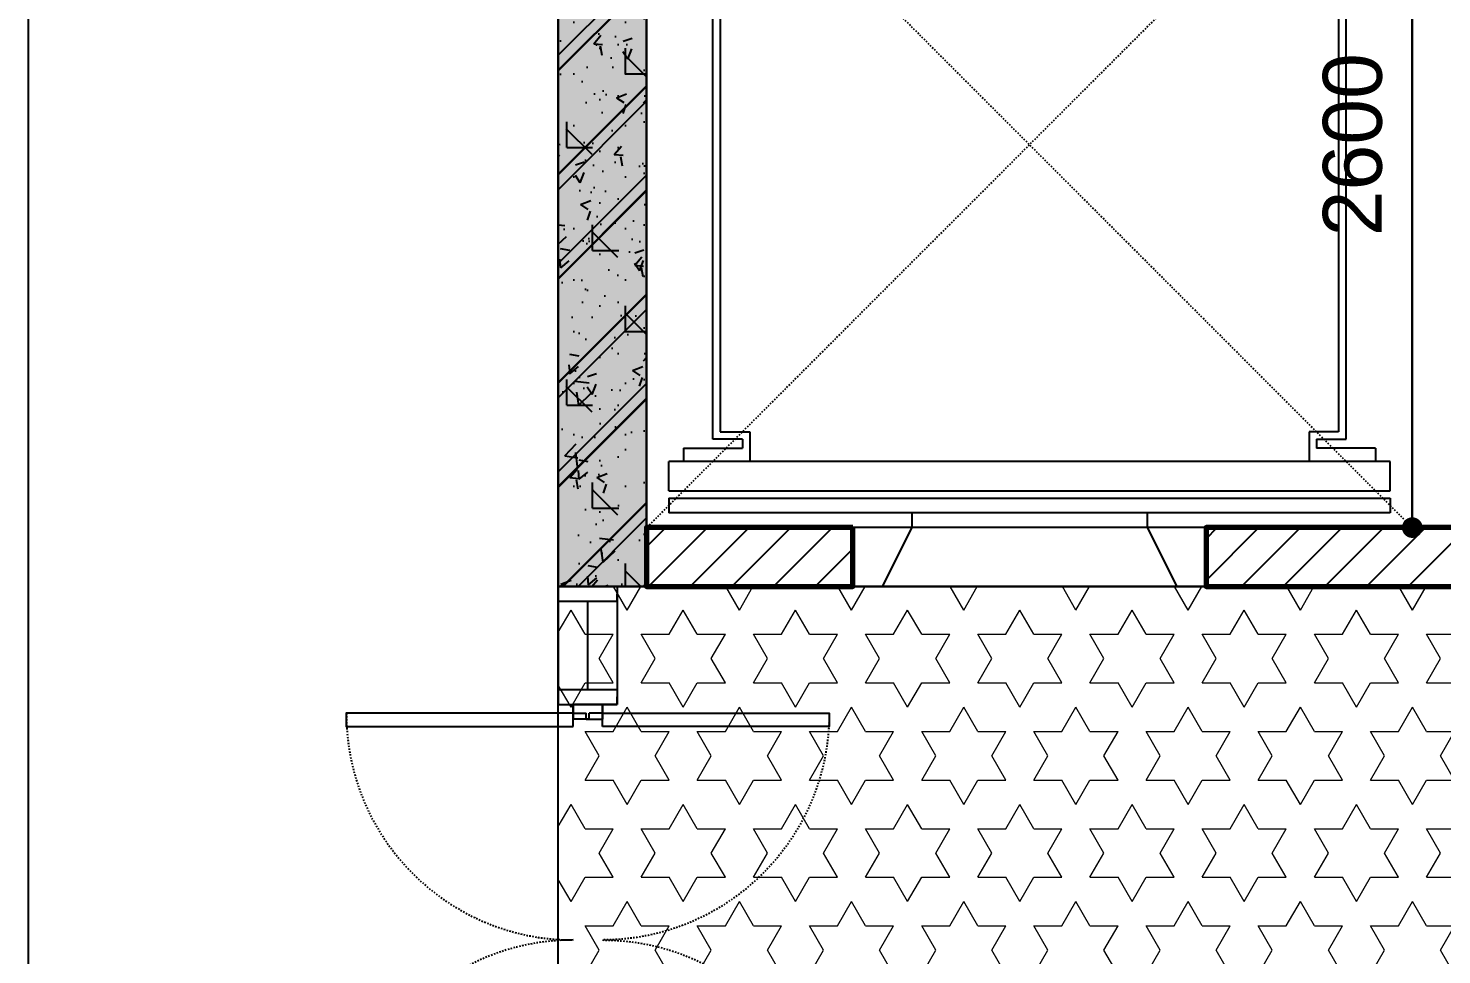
# Model space of a CAD drawing. Header units: millimetres. Extents: x 379264 to 1158416, y -283062 to 356890.
# Drawn here: x 934269.4 to 934365.4, y -25675.8 to -25612.9 of the extents above; entities that cross this region are included whole.
import ezdxf

# ---------------------------------------------------------------- set-up
doc = ezdxf.new("R2010")
doc.units = ezdxf.units.MM
for name, pattern in [('CENTER', [2, 1.25, -0.25, 0.25, -0.25]), ('keyplan TANG 1$0$mb tang 1 TWA$0$Hidden10.5', [1.5, 1, -0.5]), ('keyplan TANG 1$0$mb tang 1 TWA$0$Lift Car$0$Hidden10.5', [1.5, 1, -0.5])]:
    doc.linetypes.add(name, pattern=pattern)
for name, color, linetype in [('12PM. GRID', 8, 'CENTER'), ('BLOCK C - CHI TIET THANG 7 - 15T$0$DnW', 20, 'Continuous'), ('keyplan TANG 1$0$mb tang 1 TWA$0$Brick Wall', 250, 'Continuous'), ('keyplan TANG 1$0$mb tang 1 TWA$0$Concrete Hatch', 250, 'Continuous'), ('keyplan TANG 1$0$mb tang 1 TWA$0$Concrete Line', 250, 'Continuous'), ('keyplan TANG 1$0$mb tang 1 TWA$0$Concrete Solid', 250, 'Continuous'), ('keyplan TANG 1$0$mb tang 1 TWA$0$Door', 250, 'Continuous'), ('keyplan TANG 1$0$mb tang 1 TWA$0$Lift Car', 250, 'Continuous'), ('keyplan TANG 1$0$mb tang 1 TWA$0$Wall Hatch', 250, 'Continuous'), ('keyplan TANG 1$0$MB_Cot tang 1$0$Concrete Hatch', 250, 'Continuous'), ('keyplan TANG 1$0$MB_Cot tang 1$0$Concrete Line', 250, 'Continuous'), ('keyplan TANG 1$0$MB_Cot tang 1$0$Concrete Solid', 250, 'Continuous'), ('keyplan TANG 1$0$MB_Cot tang 1$0$Lift Car', 250, 'Continuous'), ('keyplan TANG 1$0$mb_unitmix twa 1-20$0$Net thay Tran', 250, 'Continuous')]:
    doc.layers.add(name, color=color, linetype=linetype)
for name, color, linetype, lineweight in [('keyplan TANG 1$0$mb tang 1 TWA$0$Net thay Tuong', 250, 'Continuous', 20), ('keyplan TANG 1$0$mb tang 1 TWA$0$Wall Line', 250, 'Continuous', 70), ('keyplan TANG 1$0$mb_unitmix twa 1-20$0$Hatch vat lieu', 250, 'Continuous', 5)]:
    doc.layers.add(name, color=color, linetype=linetype, lineweight=lineweight)
doc.styles.add('keyplan TANG 1$0$mb tang 1 TWA$0$Arial_C', font='arial.ttf')
doc.dimstyles.new('keyplan TANG 1$0$mb tang 1 TWA$0$Dim 100 (A1-A2)', dxfattribs={"dimscale": 100, "dimtxt": 2, "dimasz": 0.7, "dimexe": 0, "dimexo": 1, "dimgap": 1, "dimtad": 1, "dimdec": 0, "dimzin": 12, "dimdsep": 46, "dimtxsty": 'keyplan TANG 1$0$mb tang 1 TWA$0$Arial_C', "dimblk": 'keyplan TANG 1$0$mb tang 1 TWA$0$_Dot', "dimcen": 1, "dimclrd": 256, "dimclre": 256, "dimclrt": 3, "dimadec": 0, "dimazin": 0, "dimtfac": 1, "dimtdec": 0, "dimtix": 1, "dimtmove": 2, "dimatfit": 3, "dimldrblk": 'keyplan TANG 1$0$mb tang 1 TWA$0$HTT Arrow 30', "dimfxl": 1, "dimtolj": 1, "dimtzin": 0, "dimarcsym": 0})

# ---------------------------------------------------------------- blocks, each defined once
blk = doc.blocks.new('keyplan TANG 1$0$mb tang 1 TWA$0$_Dot')
at = {"color": 0, "linetype": 'ByBlock', "lineweight": -2}
blk.add_line((-0.5, 0), (-1, 0), dxfattribs=at)
at = {"color": 0, "linetype": 'ByBlock', "const_width": 0.5}
blk.add_lwpolyline([(-0.25, 0, 1), (0.25, 0, 1)], format="xyb", close=True, dxfattribs=at)
blk = doc.blocks.new('*D201')
at = {"layer": 'Defpoints', "lineweight": -2, "transparency": 16777216}
for p, q in [((-133897.6599080609, -53383.47322053788), (-133897.6599080609, -53483.47322053788)), ((-131297.6599080609, -53383.47322053788), (-131297.6599080609, -53483.47322053788)), ((-133827.6599080609, -53483.47322053788), (-131367.6599080609, -53483.47322053788))]:
    blk.add_line(p, q, dxfattribs=at)
at = {"layer": 'Defpoints', "color": 0, "transparency": 16777216}
for p in [(-133897.6599080609, -53483.47322053788), (-131297.6599080609, -53483.47322053788), (-131297.6599080609, -53483.47322053788)]:
    blk.add_point(p, dxfattribs=at)
at = {"layer": 'Defpoints', "lineweight": -2, "transparency": 16777216, "xscale": 70, "yscale": 70, "zscale": 70, "rotation": 180}
blk.add_blockref('keyplan TANG 1$0$mb tang 1 TWA$0$_Dot', (-133897.6599080609, -53483.47322053788), dxfattribs=at)
at = {"layer": 'Defpoints', "lineweight": -2, "transparency": 16777216, "xscale": 70, "yscale": 70, "zscale": 70}
blk.add_blockref('keyplan TANG 1$0$mb tang 1 TWA$0$_Dot', (-131297.6599080609, -53483.47322053788), dxfattribs=at)
at = {"layer": 'Defpoints', "color": 3, "transparency": 16777216, "insert": (-132597.6599080609, -53281.35862299355), "char_height": 200, "attachment_point": 5, "style": 'keyplan TANG 1$0$mb tang 1 TWA$0$Arial_C'}
blk.add_mtext('\\A1;2600', dxfattribs=at)
blk = doc.blocks.new('keyplan TANG 1$0$mb tang 1 TWA$0$HTT Arrow 30')
blk.add_hatch(color=256).paths.add_polyline_path([(-2.5, 0.3750000000000002), (-2.5, -0.3749999999999998), (0, 0)])
at = {"color": 0, "linetype": 'ByBlock', "lineweight": -2}
for p, q in [((0, 0), (-2.5, 0.3750000000000002)), ((-2.5, -0.3749999999999998), (-2.5, 0.3750000000000002)), ((0, 0), (-2.5, -0.3749999999999998))]:
    blk.add_line(p, q, dxfattribs=at)
blk = doc.blocks.new('*D202')
at = {"layer": 'Defpoints', "lineweight": -2, "transparency": 16777216}
for p, q in [((-131397.659908061, -53483.47322053791), (-131297.6599080613, -53483.47322053791)), ((-131297.6599080613, -56013.47322053791), (-131297.6599080613, -53553.47322053791)), ((-131397.659908061, -56083.47322053791), (-131297.6599080613, -56083.47322053791))]:
    blk.add_line(p, q, dxfattribs=at)
at = {"layer": 'Defpoints', "color": 0, "transparency": 16777216}
for p in [(-131297.659908061, -53483.47322053791), (-131297.6599080613, -53483.47322053791), (-131297.659908061, -56083.47322053791)]:
    blk.add_point(p, dxfattribs=at)
at = {"layer": 'Defpoints', "lineweight": -2, "transparency": 16777216, "xscale": 70, "yscale": 70, "zscale": 70}
for p, rotation in [((-131297.6599080613, -53483.47322053791), 90), ((-131297.6599080613, -56083.47322053791), 270)]:
    blk.add_blockref('keyplan TANG 1$0$mb tang 1 TWA$0$_Dot', p, dxfattribs=dict(at, rotation=rotation))
at = {"layer": 'Defpoints', "color": 3, "transparency": 16777216, "insert": (-131499.7745056056, -54783.47322053786), "char_height": 200, "attachment_point": 5, "rotation": 90, "style": 'keyplan TANG 1$0$mb tang 1 TWA$0$Arial_C'}
blk.add_mtext('\\A1;2600', dxfattribs=at)
blk = doc.blocks.new('*U230')
at = {"layer": 'keyplan TANG 1$0$mb tang 1 TWA$0$Wall Hatch'}
h = blk.add_hatch(dxfattribs=at)
h.set_pattern_fill('LINE10', color=256, scale=100, angle=45, style=0, pattern_type=2)
h.set_pattern_definition([(45, (650, -50.00000000000023), (-70.71067811865474, 70.71067811865476), [])])
h.paths.add_polyline_path([(699.9999999999999, -1.554312234475219e-13), (0, 0), (-1.358912982141192e-13, -200), (699.9999999999999, -200.0000000000002)])
at = {"layer": 'keyplan TANG 1$0$mb tang 1 TWA$0$Wall Line'}
blk.add_lwpolyline([(699.9999999999999, -1.554312234475219e-13), (0, 0), (-1.358912982141192e-13, -200), (699.9999999999999, -200.0000000000002)], close=True, dxfattribs=at)
blk = doc.blocks.new('*U231')
at = {"layer": 'keyplan TANG 1$0$mb tang 1 TWA$0$Wall Hatch'}
h = blk.add_hatch(dxfattribs=at)
h.set_pattern_fill('LINE10', color=256, scale=100, angle=45, style=0, pattern_type=2)
h.set_pattern_definition([(45, (1250, -50.00000000000036), (-70.71067811865474, 70.71067811865476), [])])
h.paths.add_polyline_path([(1300, -2.833289158843399e-13), (0, 0), (-1.358912982141192e-13, -200), (1300, -200.0000000000003)])
at = {"layer": 'keyplan TANG 1$0$mb tang 1 TWA$0$Wall Line'}
blk.add_lwpolyline([(1300, -2.833289158843399e-13), (0, 0), (-1.358912982141192e-13, -200), (1300, -200.0000000000003)], close=True, dxfattribs=at)
blk = doc.blocks.new('*U217')
at = {"layer": 'keyplan TANG 1$0$mb tang 1 TWA$0$Concrete Hatch'}
h = blk.add_hatch(dxfattribs=at)
h.set_pattern_fill('CONCRETE', color=256, scale=50, style=0, pattern_type=2)
h.set_pattern_definition([(45, (-250, -2850.000000000007), (-176.7766952966369, 176.7766952966369), []), (45, (-250, -2800.000000000007), (-353.5533905932737, 353.5533905932738), []), (49.99999999999999, (-250, -2850.000000000007), (358.6300913003767, -31.37606749129755), [37.5, -412.5]), (355, (-250, -2850.000000000007), (-69.3756668065, 376.0960668500059), [30, -330]), (100.4514, (-220.1141600000001, -2852.614670000007), (289.2546908570108, 344.7197710304768), [31.870095, -350.571056]), (46.18420000000001, (-250, -2750.000000000007), (533.6205243128222, -82.75950716450905), [56.25, -618.75]), (96.6356, (-205.5316275, -2756.896653500007), (467.3313527743517, 487.0589354502209), [47.805144, -525.8565]), (351.1842, (-250, -2750.000000000007), (467.3309725668136, 487.0593004626623), [45, -495]), (21, (-200, -2775.000000000007), (298.4535260592309, -201.3094453326694), [37.5, -412.5]), (326.0000000000001, (-200, -2775.000000000007), (121.6576659607909, 362.5750225234265), [30, -330]), (71.4514, (-175.1288835, -2791.775803000007), (420.111314290745, 161.2652483549762), [31.870095, -350.571056]), (37.50000000000001, (-250, -2850.000000000007), (6.079927658645334, 166.4469269156558), [0, -326, 0, -335, 0, -331.25]), (7.499999999999999, (-250, -2850.000000000007), (131.5347687210743, 197.2058559411801), [0, -191, 0, -318.5, 0, -126.25]), (327.5, (-361.5, -2850.000000000007), (266.9112180862045, -11.2774358671899), [0, -125, 0, -390, 0, -517.5]), (317.5, (-411.5, -2850.000000000007), (291.5930846711931, 50.05249116615882), [0, -162.5, 0, -259, 0, -367.5]), (0, (-75, -2675.000000000007), (0, 875), [87.5, -787.5]), (0, (187.5, -2500.000000000007), (0, 875), [87.5, -787.5]), (0, (12.5, -2150.000000000007), (0, 875), [87.5, -350, 87.5, -350]), (90, (-75, -2675.000000000007), (-875, 5.35782974626967e-14), [87.5, -787.5]), (90, (12.5, -2150.000000000007), (-875, 5.35782974626967e-14), [87.5, -787.5]), (90, (275, -2500.000000000007), (-875, 5.35782974626967e-14), [87.5, -787.5]), (90, (450, -2237.500000000007), (-875, 5.35782974626967e-14), [87.5, -787.5]), (135, (12.5, -2675.000000000007), (-875.016357447105, 8.881784197001252e-14), [123.76, -1113.7]), (135, (100, -2150.000000000007), (-875.016357447105, 8.881784197001252e-14), [123.76, -1113.7]), (45, (187.5, -2500.000000000007), (8.881784197001252e-14, 875.016357447105), [123.76, -247.485, 123.76, -742.455]), (0, (-425, -2850.000000000007), (87.5, 87.5), [-175, 0])])
h.paths.add_polyline_path([(-250, 150), (-250, -2950.000000000007), (50, -2950.000000000007), (50, 150)])
at = {"layer": 'keyplan TANG 1$0$mb tang 1 TWA$0$Concrete Solid'}
blk.add_hatch(color=256, dxfattribs=at).paths.add_polyline_path([(-250, 150), (-250, -2950.000000000007), (50, -2950.000000000007), (50, 150)])
at = {"layer": 'keyplan TANG 1$0$mb tang 1 TWA$0$Concrete Line'}
blk.add_lwpolyline([(-250, 150), (-250, -2950.000000000007), (50, -2950.000000000007), (50, 150)], close=True, dxfattribs=at)
blk = doc.blocks.new('keyplan TANG 1$0$mb tang 1 TWA$0$Door 1600-1')
at = {"color": 0, "linetype": 'ByBlock'}
for p, q in [((29.99999962575384, 100.0000000003201), (-3.742461558431387e-07, 100.000000000131)), ((-3.742461558431387e-07, 100.000000000131), (0, 0)), ((29.99999962575384, 100.0000000003201), (29.99999979416316, 55.00000000033469)), ((1570.000000119884, 100.0000000003201), (1600.000000119884, 100.000000000131)), ((1570.000000119884, 100.0000000003201), (1569.999999951474, 55.00000000033469)), ((1600.000000119884, 100.000000000131), (1599.999999745638, 7.105427357601002e-15)), ((49.99999979417771, 55.00000000046566), (29.99999979416316, 55.00000000033469)), ((49.99999979417771, 55.00000000046566), (50, 4.074536263942719e-10)), ((1549.99999995146, 55.00000000046566), (1569.999999951474, 55.00000000033469)), ((1549.99999995146, 55.00000000046566), (1549.999999745638, 4.074607318216295e-10)), ((0, 0), (50, 4.074536263942719e-10)), ((1599.999999745638, 7.105427357601002e-15), (1549.999999745638, 4.074607318216295e-10))]:
    blk.add_line(p, q, dxfattribs=at)
for points in [[(74.99999962575384, 100.0000000003202), (29.99999962575384, 100.0000000003201), (29.99999962575384, 870.0000000003201), (74.99999962575384, 870.0000000003203)], [(1525.000000614014, 100.0000000003202), (1570.000000614014, 100.0000000003201), (1570.000000614014, 870.0000000003201), (1525.000000614014, 870.0000000003203)]]:
    blk.add_lwpolyline(points, close=True)
at = {"linetype": 'keyplan TANG 1$0$mb tang 1 TWA$0$Hidden10.5'}
for centre, start, end in [((29.99999962575384, 100.0000000003201), 0, 90), ((1570.000000119884, 100.0000000003201), 90, 180)]:
    blk.add_arc(centre, 770, start, end, dxfattribs=at)
blk = doc.blocks.new('*U1436')
at = {"layer": 'keyplan TANG 1$0$mb tang 1 TWA$0$Door'}
blk.add_blockref('keyplan TANG 1$0$mb tang 1 TWA$0$Door 1600-1', (0, 0), dxfattribs=at)
blk = doc.blocks.new('*U55')
at = {"layer": 'keyplan TANG 1$0$MB_Cot tang 1$0$Concrete Hatch'}
h = blk.add_hatch(dxfattribs=at)
h.set_pattern_fill('CONCRETE', color=256, scale=50, style=0, pattern_type=2)
h.set_pattern_definition([(45, (2650, -49.99999999999986), (-176.7766952966369, 176.7766952966369), []), (45, (2650, 1.4210854715202e-13), (-353.5533905932737, 353.5533905932738), []), (49.99999999999999, (2650, -49.99999999999986), (358.6300913003767, -31.37606749129755), [37.5, -412.5]), (355, (2650, -49.99999999999986), (-69.3756668065, 376.0960668500059), [30, -330]), (100.4514, (2679.88584, -52.61466999999985), (289.2546908570108, 344.7197710304768), [31.870095, -350.571056]), (46.18420000000001, (2650, 50.00000000000014), (533.6205243128222, -82.75950716450905), [56.25, -618.75]), (96.6356, (2694.4683725, 43.10334650000013), (467.3313527743517, 487.0589354502209), [47.805144, -525.8565]), (351.1842, (2650, 50.00000000000014), (467.3309725668136, 487.0593004626623), [45, -495]), (21, (2700, 25.00000000000014), (298.4535260592309, -201.3094453326694), [37.5, -412.5]), (326.0000000000001, (2700, 25.00000000000014), (121.6576659607909, 362.5750225234265), [30, -330]), (71.4514, (2724.8711165, 8.224197000000146), (420.111314290745, 161.2652483549762), [31.870095, -350.571056]), (37.50000000000001, (2650, -49.99999999999986), (6.079927658645334, 166.4469269156558), [0, -326, 0, -335, 0, -331.25]), (7.499999999999999, (2650, -49.99999999999986), (131.5347687210743, 197.2058559411801), [0, -191, 0, -318.5, 0, -126.25]), (327.5, (2538.5, -49.99999999999986), (266.9112180862045, -11.2774358671899), [0, -125, 0, -390, 0, -517.5]), (317.5, (2488.5, -49.99999999999986), (291.5930846711931, 50.05249116615882), [0, -162.5, 0, -259, 0, -367.5]), (0, (2825, 125.0000000000001), (0, 875), [87.5, -787.5]), (0, (3087.5, 300.0000000000001), (0, 875), [87.5, -787.5]), (0, (2912.5, 650.0000000000001), (0, 875), [87.5, -350, 87.5, -350]), (90, (2825, 125.0000000000001), (-875, 5.35782974626967e-14), [87.5, -787.5]), (90, (2912.5, 650.0000000000001), (-875, 5.35782974626967e-14), [87.5, -787.5]), (90, (3175, 300.0000000000001), (-875, 5.35782974626967e-14), [87.5, -787.5]), (90, (3350, 562.5000000000001), (-875, 5.35782974626967e-14), [87.5, -787.5]), (135, (2912.5, 125.0000000000001), (-875.016357447105, 8.881784197001252e-14), [123.76, -1113.7]), (135, (3000, 650.0000000000001), (-875.016357447105, 8.881784197001252e-14), [123.76, -1113.7]), (45, (3087.5, 300.0000000000001), (8.881784197001252e-14, 875.016357447105), [123.76, -247.485, 123.76, -742.455]), (0, (2475, -49.99999999999986), (87.5, 87.5), [-175, 0])])
h.paths.add_polyline_path([(-50, 150), (-50, -149.9999999999999), (2750, -150), (2750, 150)])
at = {"layer": 'keyplan TANG 1$0$MB_Cot tang 1$0$Concrete Solid'}
blk.add_hatch(color=256, dxfattribs=at).paths.add_polyline_path([(-50, 150), (-50, -149.9999999999999), (2750, -150), (2750, 150)])
at = {"layer": 'keyplan TANG 1$0$MB_Cot tang 1$0$Concrete Line'}
blk.add_lwpolyline([(-50, 150), (-50, -149.9999999999999), (2750, -150), (2750, 150)], close=True, dxfattribs=at)
blk = doc.blocks.new('keyplan TANG 1$0$mb tang 1 TWA$0$A$Cc16aa9dd')
at = {"linetype": 'keyplan TANG 1$0$mb tang 1 TWA$0$Lift Car$0$Hidden10.5'}
for p, q in [((1300, 1300), (-1300, -1300)), ((1300, -1300), (-1300, 1300))]:
    blk.add_line(p, q, dxfattribs=at)
at = {"color": 0}
for p, q in [((-500, 1150.000000000015), (500, 1150.000000000015)), ((1075, 1000), (-1075, 1000.000000000029)), ((-1075, -999.9999999999709), (-1075, 1000)), ((-1050, 975), (1050, 975)), ((-1050, 975), (-1050, -974.9999999999709)), ((1050, 975), (1050, -975)), ((1075, -1000), (1075, 1000)), ((-975, -999.9999999999709), (-1075, -999.9999999999709)), ((-1050, -974.9999999999709), (-950, -974.9999999999709)), ((-975, -999.9999999999709), (-975, -1029.999999999971)), ((-950, -974.9999999999709), (-950, -1075)), ((1050, -975), (950, -975)), ((950, -975), (950, -1075)), ((975, -1000), (1075, -1000)), ((975, -1000), (975, -1029.999999999971)), ((-1175, -1029.999999999971), (-1175, -1075)), ((1175.000000000029, -1029.999999999971), (1175.000000000029, -1075)), ((1225.000000000029, -1075), (-1225, -1075)), ((-1225, -1175), (-1225, -1075)), ((1225.000000000029, -1175), (1225.000000000029, -1075)), ((-1225.000000000029, -1175), (1225.000000000029, -1175)), ((-1225.000000000029, -1200), (1225.000000000029, -1200)), ((-1225, -1200), (-1225, -1250)), ((1225.000000000029, -1200), (1225.000000000029, -1250)), ((1225.000000000029, -1250), (-1225, -1250)), ((-400, -1250), (-400, -1300)), ((400, -1250), (400, -1300)), ((400, -1300), (-400, -1300))]:
    blk.add_line(p, q, dxfattribs=at)
at = {"color": 0, "ltscale": 1.5}
for p, q in [((-1175, -1029.999999999971), (-975, -1029.999999999971)), ((1175.000000000029, -1029.999999999971), (975, -1029.999999999971))]:
    blk.add_line(p, q, dxfattribs=at)
at = {"linetype": 'keyplan TANG 1$0$mb tang 1 TWA$0$Lift Car$0$Hidden10.5'}
blk.add_lwpolyline([(-1300, 1300), (1300, 1300), (1300, -1300), (-1300, -1300)], close=True, dxfattribs=at)
at = {"color": 0}
blk.add_lwpolyline([(450, 1225.000000000015), (450, 1075.000000000015), (-450, 1075.000000000015), (-450, 1225.000000000015)], close=True, dxfattribs=at)
for points in [[(-400, -1300), (-500, -1500), (-550, -1500)], [(400, -1300), (500, -1500), (550, -1500)]]:
    blk.add_lwpolyline(points, dxfattribs=at)
at = {"layer": 'Defpoints'}
dim = blk.add_linear_dim(base=(1300, 1300), p1=(-1300, 1300), p2=(1300, 1300), dimstyle='keyplan TANG 1$0$mb tang 1 TWA$0$Dim 100 (A1-A2)', dxfattribs=at)
dim.commit()
dim.dimension.update_dxf_attribs({"geometry": '*D201', "text_midpoint": (0, 1502.114597544336), "insert": (132597.6599080609, 54783.47322053788)})
dim = blk.add_linear_dim(base=(1299.999999999651, 1299.999999999971), p1=(1299.999999999942, -1300), p2=(1299.999999999942, 1300), angle=270, dimstyle='keyplan TANG 1$0$mb tang 1 TWA$0$Dim 100 (A1-A2)', dxfattribs=at)
dim.commit()
dim.dimension.update_dxf_attribs({"geometry": '*D202', "text_midpoint": (1097.885402455344, 2.182787284255028e-11), "insert": (132597.6599080609, 54783.47322053788)})
blk = doc.blocks.new('keyplan TANG 1$0$mb tang 1 TWA$0$A$Cbb1f8814')
at = {"layer": 'keyplan TANG 1$0$mb tang 1 TWA$0$Door'}
for p, q in [((-127487.472330125, -56083.47322053788), (-128687.472330125, -56083.47322053788)), ((-128687.472330125, -56083.47322053788), (-128687.472330125, -56183.47322053788)), ((-127487.472330125, -56083.47322053788), (-127487.472330125, -56183.47322053788)), ((-128687.472330125, -56283.47322053788), (-128687.472330125, -56183.47322053788)), ((-127487.472330125, -56283.47322053788), (-127487.472330125, -56183.47322053788)), ((-127487.472330125, -56283.47322053788), (-128687.472330125, -56283.47322053788))]:
    blk.add_line(p, q, dxfattribs=at)
at = {"layer": 'keyplan TANG 1$0$mb tang 1 TWA$0$Lift Car'}
blk.add_lwpolyline([(-126787.472330125, -56083.47322053788), (-129387.472330125, -56083.47322053788), (-129387.472330125, -53483.47322053788), (-126787.472330125, -53483.47322053788)], close=True, dxfattribs=at)
at = {"layer": 'keyplan TANG 1$0$mb tang 1 TWA$0$Brick Wall'}
for name, p in [('*U230', (-129387.472330125, -56083.47322053788)), ('*U231', (-127487.472330125, -56083.47322053788))]:
    blk.add_blockref(name, p, dxfattribs=at)
at = {"layer": 'keyplan TANG 1$0$mb tang 1 TWA$0$Concrete Line'}
blk.add_blockref('*U217', (-129437.472330125, -53333.47322053788), dxfattribs=at)
at = {"layer": 'keyplan TANG 1$0$mb tang 1 TWA$0$Lift Car'}
blk.add_blockref('keyplan TANG 1$0$mb tang 1 TWA$0$A$Cc16aa9dd', (-128087.472330125, -54783.47322053788), dxfattribs=at)
blk = doc.blocks.new('keyplan TANG 1$0$mb tang 1 TWA$0$A$Cf4f9086f')
at = {"layer": 'keyplan TANG 1$0$mb tang 1 TWA$0$Net thay Tuong'}
blk.add_blockref('keyplan TANG 1$0$mb tang 1 TWA$0$A$Cbb1f8814', (154291.7785921368, 29135.30311323749), dxfattribs=at)
blk = doc.blocks.new('keyplan TANG 1')
at = {"layer": 'keyplan TANG 1$0$mb_unitmix twa 1-20$0$Hatch vat lieu'}
h = blk.add_hatch(dxfattribs=at)
h.set_pattern_fill('STARS', color=256, scale=30)
h.set_pattern_definition([(0, (0, 0), (0, 164.977839462), [95.25, -95.25]), (59.99999999999999, (0, 0), (-142.8750000355628, 82.488919731), [95.25, -95.25]), (120, (47.625, 82.48892011199496), (-142.8750000355628, -82.48891973099995), [95.24999999999996, -95.24999999999996])])
h.paths.add_polyline_path([(12249.99999342476, 136850.0000089455), (19650, 136850.0000089455), (19650, 134450.0000089455), (12249.99999342476, 134450.0000089455)])
at = {"layer": 'keyplan TANG 1$0$mb tang 1 TWA$0$Door'}
for p, q in [((12250, 136850.0000036548), (12350, 136850.0000036548)), ((12250, 136850.0000036548), (12250, 136450.0000039618)), ((12250, 136850.0000036548), (12250, 136825.0000036548)), ((12250, 136850.0000036548), (12450, 136850.0000036548)), ((12450, 136850.0000036548), (12350, 136850.0000036548)), ((12450, 136850.0000036548), (12450, 136450.0000039618)), ((12450, 136850.0000036548), (12450, 136825.0000036548)), ((12250, 136800.0000036548), (12250, 136825.0000036548)), ((12250, 136800.0000036548), (12450, 136800.0000036548)), ((12350, 136500.0000036548), (12350, 136800.0000036548)), ((12450, 136800.0000036548), (12450, 136825.0000036548)), ((12250, 136500.0000036548), (12250, 136475.0000036548)), ((12250, 136500.0000036548), (12450, 136500.0000036548)), ((12250, 136450.0000036548), (12250, 136475.0000036548)), ((12450, 136500.0000036548), (12450, 136475.0000036548)), ((12450, 136450.0000036548), (12450, 136475.0000036548)), ((12250, 136450.0000039618), (12350, 136450.0000039618)), ((12250, 136450.0000036548), (12450, 136450.0000036548)), ((12450, 136450.0000039618), (12350, 136450.0000039618))]:
    blk.add_line(p, q, dxfattribs=at)
at = {"layer": 'keyplan TANG 1$0$MB_Cot tang 1$0$Lift Car'}
for p, q in [((15450, 139950.0000089453), (12250, 139950.0000089454)), ((12250, 139950.0000089454), (12250, 136850.0000089454)), ((15450, 139350.0000089454), (15450, 139950.0000089453)), ((15150, 139650.0000089453), (12550, 139650.0000089454)), ((12550, 139650.0000089454), (12550, 136850.0000089454)), ((15150, 139050.0000089454), (15150, 139650.0000089453)), ((19850, 139350.0000089454), (15450, 139350.0000089454)), ((19850, 136850.0000089454), (19850, 139350.0000089454)), ((19550, 139050.0000089454), (15150, 139050.0000089454)), ((19550, 136850.0000089454), (19550, 139050.0000089454)), ((12250, 136850.0000089454), (12400, 136850.0000089454)), ((12550, 136850.0000089454), (12400, 136850.0000089454)), ((19550, 136850.0000089454), (19700, 136850.0000089454)), ((19850, 136850.0000089454), (19700, 136850.0000089454))]:
    blk.add_line(p, q, dxfattribs=at)
at = {"layer": 'keyplan TANG 1$0$mb_unitmix twa 1-20$0$Net thay Tran'}
for points in [[(10450.0000065181, 147850.0000020646), (10449.99999999991, 95349.99999896024), (12249.99999342476, 95349.99999896024), (12249.99999342476, 141249.9999910947), (12450, 141249.9999910947), (12450, 141050), (46748.45462060507, 141049.9999999999), (46748.45462060507, 142849.9999999999), (12450, 142849.9999826836), (12450, 142649.9999826836), (12250, 142649.9999826836), (12250.00000651844, 147850.0000020646)], [(12249.99999342476, 136850.0000089455), (19650, 136850.0000089455), (19650, 134450.0000089455), (12249.99999342476, 134450.0000089455)]]:
    blk.add_lwpolyline(points, close=True, dxfattribs=at)
blk.add_blockref('keyplan TANG 1$0$mb tang 1 TWA$0$A$Cf4f9086f', (-12354.30626201176, 163998.1701109553))
at = {"layer": 'keyplan TANG 1$0$mb tang 1 TWA$0$Door', "rotation": 90}
blk.add_blockref('*U1436', (12399.99999999981, 134850.0000040291), dxfattribs=at)
at = {"layer": 'keyplan TANG 1$0$mb tang 1 TWA$0$Door', "xscale": -1, "rotation": 270}
blk.add_blockref('*U1436', (12299.99999999955, 134850.0000040291), dxfattribs=at)
at = {"layer": 'keyplan TANG 1$0$MB_Cot tang 1$0$Concrete Line', "xscale": -1, "rotation": 270}
blk.add_blockref('*U55', (12400, 136900.0000089454), dxfattribs=at)
blk = doc.blocks.new('A$C0F1F2E69')
at = {"layer": 'BLOCK C - CHI TIET THANG 7 - 15T$0$DnW', "xscale": 0.02, "yscale": 0.02, "zscale": 0.02}
blk.add_blockref('keyplan TANG 1', (1907.087069346104, -92.84652750456007), dxfattribs=at)

msp = doc.modelspace()

# ---------------------------------------------------------------- block references
at = {"layer": '12PM. GRID'}
msp.add_blockref('A$C0F1F2E69', (932153.3460604745, -28294.96007476898), dxfattribs=at)

doc.saveas('drawing.dxf')
